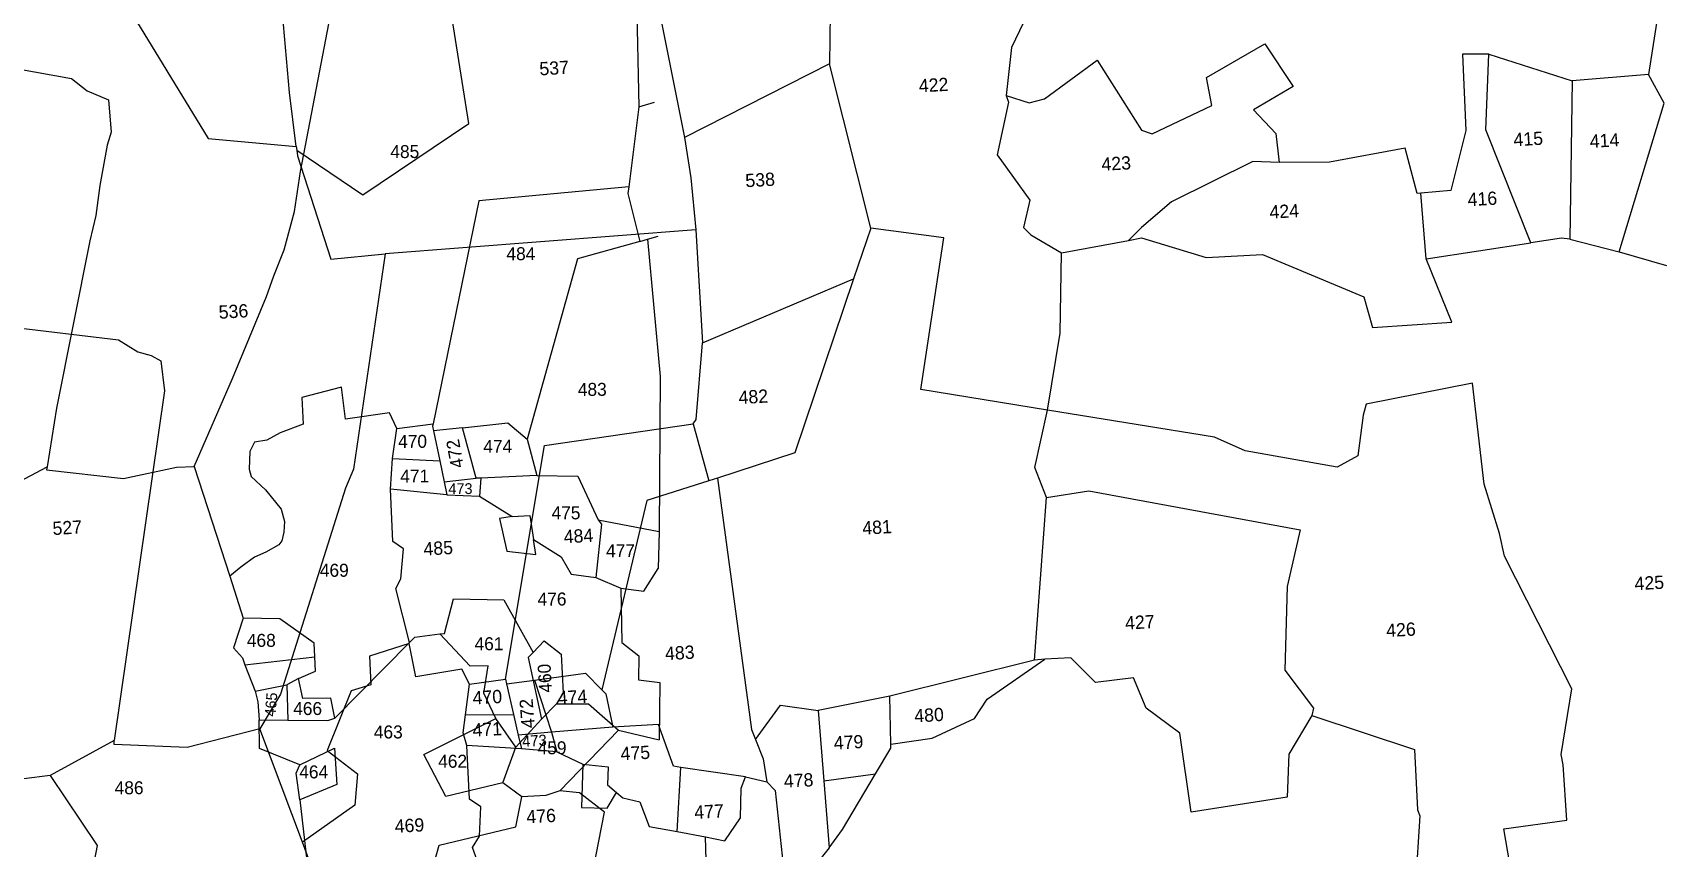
# Model space of a CAD drawing. Header units: metres. Extents: x 258138 to 260888, y 2202819 to 2205259.
# Drawn here: x 258803 to 259254.5, y 2203156.5 to 2203381.8 of the extents above; entities that cross this region are included whole.
import ezdxf

# ---------------------------------------------------------------- set-up
doc = ezdxf.new("R2010")
doc.units = ezdxf.units.M
doc.header["$MEASUREMENT"] = 0
for name, color, linetype in [('OFF', 1, 'Continuous'), ('POLY_PARCEL', 6, 'Continuous'), ('TEXT_PARCEL', 7, 'Continuous')]:
    doc.layers.add(name, color=color, linetype=linetype)
doc.styles.add('TEXT_MAP', font='', dxfattribs={"height": 1.8})
doc.styles.get('TEXT_MAP').set_extended_font_data('Kruti Dev 050')

msp = doc.modelspace()

# ---------------------------------------------------------------- linework, layer by layer
at = {"layer": 'OFF'}
for p, q in [((258976.46, 2203286.87), (258976.1, 2203244.04)), ((258976.1, 2203244.04), (258975.86, 2203233.76)), ((258976.33, 2203202.28), (258976.11, 2203186.43))]:
    msp.add_line(p, q, dxfattribs=at)
at = {"layer": 'POLY_PARCEL'}
for p, q in [((258972.33, 2203406.72), (258983.14, 2203352.86)), ((259086.71, 2203405.45), (259073.54, 2203377.74)), ((259254.41, 2203401.15), (259249.57, 2203370.24)), ((258923.49, 2203356.72), (258916.62, 2203400.19)), ((258969.84, 2203391.96), (258970.54, 2203361.32)), ((258828.66, 2203390), (258851.52, 2203352.59)), ((258873.98, 2203365.27), (258872.07, 2203387.27)), ((258877, 2203343.52), (258885.79, 2203389.07)), ((259023.38, 2203387.2), (259023.25, 2203373.27)), ((259127.38, 2203369.44), (259143.52, 2203378.78)), ((259143.52, 2203378.78), (259151.33, 2203366.99)), ((258780.01, 2203375.18), (258813.75, 2203369.21)), ((259073.54, 2203377.74), (259072.06, 2203364.46)), ((259082.68, 2203363.59), (259097.18, 2203374.27)), ((259097.18, 2203374.27), (259109.44, 2203354.92)), ((259205.45, 2203375.93), (259198.17, 2203375.92)), ((259198.17, 2203375.92), (259199.07, 2203354.77)), ((259204.65, 2203355.01), (259205.45, 2203375.93)), ((259205.45, 2203375.93), (259228.45, 2203368.55)), ((258813.75, 2203369.21), (258818.02, 2203365.74)), ((259023.25, 2203373.27), (258983.14, 2203352.86)), ((259034.65, 2203327.8), (259023.25, 2203373.27)), ((259128.84, 2203361.71), (259127.38, 2203369.44)), ((259249.57, 2203370.24), (259228.45, 2203368.55)), ((259253.9, 2203362.41), (259249.57, 2203370.24)), ((258818.02, 2203365.74), (258823.94, 2203363.32)), ((258875.86, 2203350.43), (258873.98, 2203365.27)), ((259151.33, 2203366.99), (259140.36, 2203360.53)), ((259228.45, 2203368.55), (259227.87, 2203324.83)), ((258823.94, 2203363.32), (258824.7, 2203354.32)), ((258970.54, 2203361.32), (258967.77, 2203339.22)), ((258970.54, 2203361.32), (258974.83, 2203362.64)), ((259072.68, 2203362.67), (259069.58, 2203348.07)), ((259072.06, 2203364.46), (259072.68, 2203362.67)), ((259072.06, 2203364.46), (259078.44, 2203362.45)), ((259078.44, 2203362.45), (259082.68, 2203363.59)), ((259112.36, 2203353.91), (259128.84, 2203361.71)), ((259140.36, 2203360.53), (259146.58, 2203353.98)), ((259241.46, 2203321.28), (259253.9, 2203362.41)), ((258894.21, 2203337.08), (258923.49, 2203356.72)), ((258824.7, 2203354.32), (258823.54, 2203350.8)), ((258851.52, 2203352.59), (258875.86, 2203350.43)), ((258983.14, 2203352.86), (258984.89, 2203341.69)), ((259109.44, 2203354.92), (259112.36, 2203353.91)), ((259146.58, 2203353.98), (259147.51, 2203345.94)), ((259199.07, 2203354.77), (259194.91, 2203338.28)), ((259217.05, 2203323.77), (259204.65, 2203355.01)), ((258823.54, 2203350.8), (258821.56, 2203339.66)), ((258875.86, 2203350.43), (258875.98, 2203349.39)), ((258875.98, 2203349.39), (258894.21, 2203337.08)), ((258875.98, 2203349.39), (258876.18, 2203347.81)), ((258876.18, 2203347.81), (258885.38, 2203319.3)), ((259069.58, 2203348.07), (259078.59, 2203335.56)), ((259182.29, 2203349.94), (259161.43, 2203346.06)), ((259185.59, 2203337.38), (259182.29, 2203349.94)), ((258875.32, 2203332.43), (258877, 2203343.52)), ((259140.2, 2203346.26), (259117.78, 2203335.14)), ((259147.51, 2203345.94), (259140.2, 2203346.26)), ((259161.43, 2203346.06), (259147.51, 2203345.94)), ((258821.56, 2203339.66), (258820.49, 2203331.35)), ((258967.77, 2203339.22), (258926.26, 2203335.38)), ((258967.77, 2203339.22), (258967.46, 2203337.37)), ((258984.89, 2203341.69), (258986.3, 2203327.39)), ((259186.68, 2203337.49), (259185.59, 2203337.38)), ((259194.91, 2203338.28), (259186.68, 2203337.49)), ((259188.14, 2203319.31), (259186.68, 2203337.49)), ((258926.26, 2203335.38), (258913.66, 2203273.79)), ((258967.46, 2203337.37), (258970.75, 2203324.18)), ((259078.59, 2203335.56), (259076.8, 2203328.05)), ((259117.78, 2203335.14), (259109.46, 2203328.05)), ((258820.49, 2203331.35), (258818.81, 2203324.35)), ((258872.52, 2203321.86), (258875.32, 2203332.43)), ((258818.81, 2203324.35), (258809.55, 2203278.1)), ((258986.3, 2203327.39), (258900.4, 2203320.69)), ((258970.75, 2203324.18), (258953.56, 2203319.38)), ((258970.75, 2203324.18), (258972.91, 2203324.78)), ((258972.91, 2203324.78), (258975.86, 2203325.6)), ((258972.91, 2203324.78), (258976.46, 2203286.87)), ((258986.3, 2203327.39), (258988.16, 2203296.13)), ((259034.65, 2203327.8), (259029.83, 2203313.81)), ((259054.8, 2203325.14), (259034.65, 2203327.8)), ((259048.42, 2203283.22), (259054.8, 2203325.14)), ((259076.8, 2203328.05), (259078.86, 2203325.95)), ((259078.86, 2203325.95), (259087.33, 2203321.04)), ((259087.33, 2203321.04), (259105.89, 2203324.46)), ((259109.46, 2203328.05), (259105.89, 2203324.46)), ((259105.89, 2203324.46), (259109.49, 2203325.12)), ((259109.49, 2203325.12), (259127.35, 2203319.73)), ((259225.51, 2203325.09), (259217.05, 2203323.77)), ((259227.87, 2203324.83), (259225.51, 2203325.09)), ((259227.87, 2203324.83), (259241.46, 2203321.28)), ((258869.66, 2203314.63), (258872.52, 2203321.86)), ((258885.38, 2203319.3), (258900.4, 2203320.69)), ((258900.4, 2203320.69), (258891.65, 2203261.28)), ((258953.56, 2203319.38), (258939.67, 2203269.54)), ((259086.99, 2203298.85), (259087.33, 2203321.04)), ((259127.35, 2203319.73), (259142.92, 2203320.53)), ((259142.92, 2203320.53), (259170.9, 2203308.81)), ((259188.14, 2203319.31), (259217.05, 2203323.77)), ((259241.46, 2203321.28), (259254.58, 2203317.52)), ((259195.22, 2203301.89), (259188.14, 2203319.31)), ((258867.63, 2203308.93), (258869.66, 2203314.63)), ((258988.16, 2203296.13), (259029.83, 2203313.81)), ((259029.83, 2203313.81), (259013.61, 2203265.78)), ((258858.24, 2203286.25), (258867.63, 2203308.93)), ((259170.9, 2203308.81), (259173.31, 2203300.36)), ((259173.31, 2203300.36), (259195.22, 2203301.89)), ((258793.51, 2203300.95), (258826.72, 2203296.94)), ((258826.72, 2203296.94), (258832.07, 2203293.69)), ((259083.48, 2203277.52), (259086.99, 2203298.85)), ((258832.07, 2203293.69), (258835.78, 2203292.68)), ((258835.78, 2203292.68), (258838.4, 2203291.2)), ((258986.34, 2203274.98), (258988.16, 2203296.13)), ((258838.4, 2203291.2), (258839.47, 2203282.84)), ((258847.63, 2203262.01), (258858.24, 2203286.25)), ((258888.34, 2203283.9), (258877.38, 2203281.01)), ((258889.49, 2203275.03), (258888.34, 2203283.9)), ((259083.48, 2203277.52), (259048.42, 2203283.22)), ((259200.93, 2203284.96), (259171.58, 2203279.18)), ((259204.16, 2203257.11), (259200.93, 2203284.96)), ((258839.47, 2203282.84), (258825.5, 2203186.3)), ((258877.38, 2203281.01), (258877.74, 2203273.7)), ((259171.58, 2203279.18), (259170.71, 2203276.14)), ((258809.55, 2203278.1), (258807, 2203261.93)), ((258901.59, 2203276.8), (258889.49, 2203275.03)), ((258903.68, 2203272.45), (258901.59, 2203276.8)), ((258985.49, 2203273.8), (258986.34, 2203274.98)), ((259079.97, 2203261.68), (259083.48, 2203277.52)), ((259129.66, 2203270.04), (259083.48, 2203277.52)), ((259170.71, 2203276.14), (259169.25, 2203264.88)), ((258871.4, 2203271.25), (258867.74, 2203269.24)), ((258877.74, 2203273.7), (258871.4, 2203271.25)), ((258902.48, 2203264.19), (258903.68, 2203272.45)), ((258903.68, 2203272.45), (258913.66, 2203273.79)), ((258913.66, 2203273.79), (258913.52, 2203273.09)), ((258913.52, 2203273.09), (258913.77, 2203271.87)), ((258921.75, 2203272.63), (258913.77, 2203271.87)), ((258913.77, 2203271.87), (258915.5, 2203263.5)), ((258921.75, 2203272.63), (258934.34, 2203274.04)), ((258925.57, 2203258.72), (258921.75, 2203272.63)), ((258934.34, 2203274.04), (258939.67, 2203269.54)), ((258944.41, 2203267.81), (258985.49, 2203273.8)), ((258985.49, 2203273.8), (258989.87, 2203258)), ((259138.07, 2203266.34), (259129.66, 2203270.04)), ((258863.05, 2203266.1), (258862.84, 2203261.28)), ((258864.26, 2203268.71), (258863.05, 2203266.1)), ((258867.74, 2203269.24), (258864.26, 2203268.71)), ((258933.67, 2203203.21), (258944.41, 2203267.81)), ((258939.67, 2203269.54), (258942.31, 2203259.45)), ((259013.61, 2203265.78), (258992.22, 2203258.77)), ((259163.56, 2203261.83), (259138.07, 2203266.34)), ((258789.78, 2203252.83), (258807, 2203261.93)), ((258807, 2203261.93), (258806.85, 2203261.01)), ((258806.85, 2203261.01), (258828.09, 2203258.7)), ((258828.09, 2203258.7), (258842.75, 2203261.82)), ((258842.75, 2203261.82), (258847.63, 2203262.01)), ((258847.63, 2203262.01), (258857.47, 2203231.65)), ((258862.84, 2203261.28), (258863.37, 2203259.19)), ((258891.65, 2203261.28), (258889.49, 2203255.95)), ((258901.85, 2203255.71), (258902.48, 2203264.19)), ((258902.48, 2203264.19), (258915.5, 2203263.5)), ((258915.5, 2203263.5), (258916.69, 2203257.77)), ((259083.23, 2203253.44), (259079.97, 2203261.68)), ((259169.25, 2203264.88), (259163.56, 2203261.83)), ((258863.37, 2203259.19), (258867.3, 2203255.55)), ((258916.69, 2203257.77), (258925.57, 2203258.72)), ((258916.69, 2203257.77), (258917.43, 2203254.18)), ((258926.81, 2203258.77), (258925.57, 2203258.72)), ((258926.81, 2203258.77), (258926.49, 2203253.76)), ((258942.31, 2203259.45), (258926.81, 2203258.77)), ((258942.31, 2203259.45), (258953.63, 2203259.29)), ((258953.63, 2203259.29), (258959.28, 2203247.26)), ((258989.87, 2203258), (258972.71, 2203252.58)), ((258992.22, 2203258.77), (258989.87, 2203258)), ((258992.22, 2203258.77), (259001.65, 2203189.33)), ((259208.42, 2203243.5), (259204.16, 2203257.11)), ((258867.3, 2203255.55), (258871.66, 2203250.16)), ((258889.49, 2203255.95), (258871.48, 2203199.09)), ((258902.55, 2203241.28), (258901.85, 2203255.71)), ((258917.43, 2203254.18), (258901.85, 2203255.71)), ((258917.43, 2203254.18), (258926.49, 2203253.76)), ((258926.49, 2203253.76), (258935.47, 2203248.13)), ((258972.71, 2203252.58), (258960.25, 2203200.26)), ((259079.83, 2203208.46), (259083.23, 2203253.44)), ((259083.23, 2203253.44), (259094.93, 2203255.29)), ((259094.93, 2203255.29), (259153.28, 2203244.51)), ((258871.66, 2203250.16), (258872.62, 2203246.77)), ((258935.47, 2203248.13), (258932, 2203247.64)), ((258932, 2203247.64), (258934.05, 2203238.58)), ((258935.47, 2203248.13), (258940.4, 2203248.46)), ((258940.4, 2203248.46), (258941.4, 2203241.78)), ((258959.28, 2203247.26), (258976.1, 2203244.04)), ((258959.28, 2203247.26), (258960.18, 2203246.04)), ((258872.37, 2203243.82), (258871.81, 2203241.42)), ((258872.62, 2203246.77), (258872.37, 2203243.82)), ((258960.18, 2203246.04), (258958.61, 2203231.31)), ((259153.28, 2203244.51), (259149.67, 2203228.8)), ((259209.81, 2203237.2), (259208.42, 2203243.5)), ((258867.46, 2203238.28), (258864.33, 2203236.88)), ((258871.03, 2203240.29), (258867.46, 2203238.28)), ((258871.81, 2203241.42), (258871.03, 2203240.29)), ((258905.44, 2203239.26), (258902.55, 2203241.28)), ((258904.71, 2203230.94), (258905.44, 2203239.26)), ((258934.05, 2203238.58), (258942.04, 2203237.64)), ((258941.4, 2203241.78), (258949.1, 2203237.01)), ((258942.04, 2203237.64), (258941.4, 2203241.78)), ((258860.51, 2203234.18), (258857.47, 2203231.65)), ((258864.33, 2203236.88), (258860.51, 2203234.18)), ((258949.1, 2203237.01), (258951.78, 2203232.22)), ((258971.86, 2203227.57), (258975.86, 2203233.76)), ((259228.36, 2203200.58), (259209.81, 2203237.2)), ((258857.47, 2203231.65), (258861.19, 2203220.05)), ((258903.33, 2203228.27), (258904.71, 2203230.94)), ((258951.78, 2203232.22), (258958.61, 2203231.31)), ((258958.61, 2203231.31), (258965.59, 2203228.33)), ((258907.16, 2203213.39), (258903.33, 2203228.27)), ((258916.77, 2203215.85), (258919.31, 2203225.38)), ((258919.31, 2203225.38), (258933.18, 2203225.15)), ((258933.18, 2203225.15), (258941.34, 2203210.57)), ((258965.59, 2203228.33), (258965.82, 2203213.34)), ((258965.59, 2203228.33), (258971.86, 2203227.57)), ((259149.67, 2203228.8), (259149.05, 2203205.7)), ((258861.19, 2203220.05), (258858.51, 2203211.87)), ((258871.33, 2203219.85), (258861.19, 2203220.05)), ((258880.75, 2203213.18), (258871.33, 2203219.85)), ((258908.59, 2203214.84), (258915.51, 2203215.7)), ((258915.51, 2203215.7), (258916.77, 2203215.85)), ((258923.89, 2203206.81), (258915.51, 2203215.7)), ((258858.51, 2203211.87), (258860.96, 2203209.09)), ((258880.93, 2203209.39), (258880.75, 2203213.18)), ((258886.46, 2203192.4), (258907.16, 2203213.39)), ((258907.01, 2203213.08), (258896.06, 2203209.58)), ((258908.92, 2203203.85), (258907.01, 2203213.08)), ((258907.16, 2203213.39), (258908.59, 2203214.84)), ((258941.34, 2203210.57), (258944.4, 2203213.84)), ((258944.4, 2203213.84), (258949.01, 2203210.14)), ((258965.82, 2203213.34), (258970.49, 2203209.71)), ((258860.96, 2203209.09), (258861.67, 2203207.21)), ((258861.67, 2203207.21), (258880.93, 2203209.39)), ((258861.67, 2203207.21), (258864.46, 2203199.88)), ((258881.12, 2203205.44), (258880.93, 2203209.39)), ((258896.06, 2203209.58), (258896.49, 2203201.63)), ((258928.88, 2203206.89), (258923.89, 2203206.81)), ((258927.68, 2203199.34), (258928.88, 2203206.89)), ((258941.34, 2203210.57), (258939.94, 2203209.18)), ((258939.94, 2203209.18), (258943.62, 2203192.16)), ((258949.01, 2203210.14), (258949.61, 2203199.41)), ((258970.49, 2203209.71), (258970.44, 2203203.06)), ((259079.83, 2203208.46), (259039.93, 2203198.54)), ((259066.82, 2203197.7), (259082.71, 2203208.7)), ((259082.71, 2203208.7), (259079.83, 2203208.46)), ((259089.94, 2203209.12), (259082.71, 2203208.7)), ((259096.75, 2203202.33), (259089.94, 2203209.12)), ((258876.46, 2203203.43), (258873.26, 2203201.63)), ((258876.46, 2203203.43), (258881.12, 2203205.44)), ((258877.68, 2203197.87), (258876.46, 2203203.43)), ((258921.62, 2203205.95), (258908.92, 2203203.85)), ((258923.68, 2203201.86), (258921.62, 2203205.95)), ((258923.68, 2203201.86), (258933.67, 2203203.21)), ((258933.67, 2203203.21), (258933.96, 2203201.92)), ((258933.96, 2203201.92), (258941.67, 2203202.96)), ((258941.67, 2203202.96), (258955.78, 2203204.87)), ((258941.67, 2203202.96), (258946.41, 2203188.54)), ((258955.78, 2203204.87), (258960.25, 2203200.26)), ((258970.44, 2203203.06), (258976.33, 2203202.28)), ((259107.23, 2203203.58), (259096.75, 2203202.33)), ((259110.76, 2203195.17), (259107.23, 2203203.58)), ((259149.05, 2203205.7), (259156.98, 2203195.2)), ((258864.46, 2203199.88), (258873.26, 2203201.63)), ((258864.46, 2203199.88), (258865.21, 2203196.97)), ((258871.48, 2203199.09), (258865.78, 2203189.48)), ((258873.26, 2203201.63), (258873.54, 2203191.86)), ((258885.36, 2203197.96), (258877.68, 2203197.87)), ((258890.97, 2203199.96), (258884.42, 2203183.55)), ((258886.46, 2203192.4), (258885.36, 2203197.96)), ((258896.49, 2203201.63), (258890.97, 2203199.96)), ((258922.6, 2203193.4), (258923.68, 2203201.86)), ((258931.02, 2203192.35), (258927.68, 2203199.34)), ((258933.96, 2203201.92), (258935.9, 2203193.43)), ((258949.61, 2203199.41), (258947.76, 2203196.4)), ((258960.25, 2203200.26), (258961.36, 2203199.13)), ((258961.36, 2203199.13), (258963.36, 2203189.94)), ((259039.93, 2203198.54), (259020.05, 2203194.6)), ((259040.17, 2203185.28), (259039.93, 2203198.54)), ((259063.26, 2203192.33), (259066.82, 2203197.7)), ((259225.45, 2203182.41), (259228.36, 2203200.58)), ((258865.21, 2203196.97), (258865.61, 2203191.97)), ((258921.97, 2203188.43), (258922.6, 2203193.4)), ((258922.6, 2203193.4), (258935.9, 2203193.43)), ((258935.9, 2203193.43), (258937.2, 2203187.77)), ((258943.62, 2203192.16), (258947.76, 2203196.4)), ((258947.76, 2203196.4), (258956.58, 2203196.36)), ((258956.58, 2203196.36), (258964.91, 2203189.09)), ((259002.76, 2203186.56), (259009.7, 2203196.04)), ((259009.7, 2203196.04), (259020.05, 2203194.6)), ((259020.05, 2203194.6), (259021.62, 2203175.11)), ((259120.02, 2203188.32), (259110.76, 2203195.17)), ((259156.54, 2203193.19), (259150.14, 2203182.48)), ((259156.98, 2203195.2), (259156.54, 2203193.19)), ((259156.54, 2203193.19), (259184.9, 2203183.75)), ((258865.78, 2203189.48), (258845.71, 2203184.3)), ((258865.61, 2203191.97), (258873.54, 2203191.86)), ((258865.7, 2203184.05), (258865.61, 2203191.97)), ((258877.52, 2203158.14), (258865.78, 2203189.48)), ((258873.54, 2203191.86), (258884.6, 2203191.82)), ((258884.6, 2203191.82), (258886.46, 2203192.4)), ((258911.1, 2203182.41), (258931.02, 2203192.35)), ((258922.95, 2203184.93), (258921.97, 2203188.43)), ((258936.54, 2203184.41), (258931.02, 2203192.35)), ((258943.62, 2203192.16), (258936.54, 2203184.41)), ((258946.41, 2203188.54), (258937.2, 2203187.77)), ((258963.36, 2203189.94), (258946.41, 2203188.54)), ((258946.41, 2203188.54), (258947.85, 2203183.12)), ((258964.91, 2203189.09), (258948.71, 2203172.33)), ((258975.95, 2203190.68), (258963.36, 2203189.94)), ((258964.91, 2203189.09), (258976.11, 2203186.43)), ((258980.1, 2203179.16), (258975.95, 2203190.68)), ((259001.65, 2203189.33), (259002.76, 2203186.56)), ((259051.62, 2203186.95), (259063.26, 2203192.33)), ((258825.5, 2203186.3), (258807.87, 2203176.64)), ((258825.56, 2203185.2), (258825.5, 2203186.3)), ((258845.71, 2203184.3), (258825.56, 2203185.2)), ((258876.83, 2203179.57), (258865.7, 2203184.05)), ((258876.83, 2203179.57), (258886.41, 2203184.19)), ((258886.41, 2203184.19), (258887.01, 2203174.09)), ((258938.06, 2203183.99), (258922.95, 2203184.93)), ((258923.68, 2203170.07), (258922.95, 2203184.93)), ((258932.91, 2203174.56), (258936.54, 2203184.41)), ((258937.2, 2203187.77), (258938.06, 2203183.99)), ((258947.85, 2203183.12), (258938.06, 2203183.99)), ((259002.76, 2203186.56), (259004.9, 2203181.22)), ((259035.94, 2203177.03), (259040.19, 2203184.17)), ((259040.17, 2203185.28), (259051.62, 2203186.95)), ((259040.19, 2203184.17), (259040.17, 2203185.28)), ((259123.19, 2203166.44), (259120.02, 2203188.32)), ((258875.81, 2203177.26), (258876.83, 2203179.57)), ((258884.42, 2203183.55), (258892.76, 2203177.09)), ((258917.2, 2203170.79), (258911.1, 2203182.41)), ((258947.85, 2203183.12), (258955.06, 2203179.75)), ((258955.06, 2203179.75), (258954.66, 2203167.76)), ((258955.06, 2203179.75), (258962.03, 2203178.99)), ((259004.9, 2203181.22), (259005.87, 2203174.83)), ((259150.14, 2203182.48), (259149.69, 2203170.6)), ((259184.9, 2203183.75), (259185.7, 2203167.1)), ((259226, 2203179.58), (259225.45, 2203182.41)), ((259226.97, 2203164.28), (259226, 2203179.58)), ((258807.87, 2203176.64), (258784.61, 2203173.65)), ((258807.87, 2203176.64), (258820.78, 2203157.27)), ((258876.85, 2203169.92), (258875.81, 2203177.26)), ((258892.76, 2203177.09), (258892.01, 2203168.45)), ((258962.03, 2203178.99), (258961.86, 2203174.03)), ((258982.13, 2203178.83), (258980.1, 2203179.16)), ((258981.09, 2203161.15), (258982.13, 2203178.83)), ((259000, 2203176.22), (258982.13, 2203178.83)), ((258998.77, 2203173.08), (259000, 2203176.22)), ((259000, 2203176.22), (259005.87, 2203174.83)), ((259021.62, 2203175.11), (259035.94, 2203177.03)), ((259021.62, 2203175.11), (259023.11, 2203156.66)), ((259026.78, 2203161.64), (259035.94, 2203177.03)), ((258887.01, 2203174.09), (258876.85, 2203169.92)), ((258932.91, 2203174.56), (258917.2, 2203170.79)), ((258938.17, 2203170.68), (258932.91, 2203174.56)), ((258936.52, 2203162.43), (258938.17, 2203170.68)), ((258944.81, 2203171.1), (258938.17, 2203170.68)), ((258948.71, 2203172.33), (258944.81, 2203171.1)), ((258954.15, 2203171.83), (258948.71, 2203172.33)), ((258961.06, 2203166.48), (258954.15, 2203171.83)), ((258961.78, 2203167.62), (258964.36, 2203171.89)), ((258961.86, 2203174.03), (258964.36, 2203171.89)), ((258964.36, 2203171.89), (258966.1, 2203170.41)), ((258966.1, 2203170.41), (258970.81, 2203169.35)), ((258998.61, 2203164.92), (258998.77, 2203173.08)), ((259005.87, 2203174.83), (259008.2, 2203172.42)), ((259008.2, 2203172.42), (259011.46, 2203141.95)), ((259149.69, 2203170.6), (259123.19, 2203166.44)), ((258876.85, 2203169.92), (258878.75, 2203153.01)), ((258892.01, 2203168.45), (258877.52, 2203158.14)), ((258926.87, 2203167.96), (258923.68, 2203170.07)), ((258926.44, 2203159.83), (258926.87, 2203167.96)), ((258954.66, 2203167.76), (258961.78, 2203167.62)), ((258957.08, 2203146.53), (258961.06, 2203166.48)), ((258970.81, 2203169.35), (258973.38, 2203162.48)), ((259185.7, 2203167.1), (259186.4, 2203165.48)), ((258915.31, 2203157.37), (258936.52, 2203162.43)), ((258973.38, 2203162.48), (258981.09, 2203161.15)), ((258994.31, 2203158.54), (258998.61, 2203164.92)), ((259023.11, 2203156.66), (259026.78, 2203161.64)), ((259186.4, 2203165.48), (259185.11, 2203145.47)), ((259209.54, 2203161.83), (259226.97, 2203164.28)), ((259211.81, 2203148.95), (259209.54, 2203161.83)), ((258820.78, 2203157.27), (258808.69, 2203093.25)), ((258882, 2203146.21), (258877.52, 2203158.14)), ((258913.85, 2203152.06), (258915.31, 2203157.37)), ((258924.59, 2203156.74), (258926.44, 2203159.83)), ((258981.09, 2203161.15), (258988.9, 2203159.61)), ((258989.38, 2203144.37), (258988.9, 2203159.61)), ((258988.9, 2203159.61), (258994.31, 2203158.54)), ((258929.91, 2203141.53), (258924.59, 2203156.74)), ((259023.11, 2203156.66), (259011.46, 2203141.95))]:
    msp.add_line(p, q, dxfattribs=at)

# ---------------------------------------------------------------- texts
at = {"layer": 'TEXT_PARCEL', "style": 'TEXT_MAP'}
for s, height, rotation, p in [('537', 3.661, 3.1553, (258943.14, 2203370.03)), ('422', 3.661, 3.1553, (259048, 2203365.33)), ('415', 3.661, 3.1553, (259212.35, 2203350.44)), ('414', 3.661, 3.1553, (259233.42, 2203350)), ('485', 3.581, 0.1268, (258901.85, 2203347.19)), ('423', 3.661, 3.1553, (259098.47, 2203343.66)), ('538', 3.661, 3.1553, (259000.07, 2203339.13)), ('416', 3.661, 3.1553, (259199.67, 2203333.89)), ('424', 3.661, 3.1553, (259144.92, 2203330.44)), ('484', 3.581, 0.1268, (258933.93, 2203318.98)), ('536', 3.661, 3.1553, (258854.51, 2203302.78)), ('483', 3.581, 0.1268, (258953.66, 2203281.49)), ('482', 3.661, 3.1553, (258998.18, 2203279.21)), ('470', 3.581, 0.1268, (258904, 2203267.12)), ('472', 3.581, 100.1409, (258922.17, 2203261.88)), ('474', 3.581, 0.1268, (258927.55, 2203265.75)), ('471', 3.581, 0.1268, (258904.59, 2203257.55)), ('473', 2.984, 0.1268, (258917.9, 2203254.36)), ('527', 3.661, 3.1553, (258808.57, 2203243.04)), ('475', 3.581, 0.1268, (258946.39, 2203247.36)), ('481', 3.661, 3.1553, (259032.38, 2203243.13)), ('484', 3.661, 3.1553, (258949.86, 2203240.74)), ('485', 3.661, 3.1553, (258911.09, 2203237.37)), ('477', 3.581, 0.1268, (258961.47, 2203236.92)), ('469', 3.581, 0.1268, (258882.36, 2203231.5)), ('425', 3.661, 3.1553, (259245.8, 2203227.77)), ('476', 3.581, 0.1268, (258942.54, 2203223.56)), ('427', 3.661, 3.1553, (259105.01, 2203216.9)), ('468', 3.581, 0.1268, (258862.19, 2203212.14)), ('426', 3.661, 3.1553, (259177.17, 2203214.83)), ('461', 3.581, 0.1268, (258925.12, 2203211.21)), ('483', 3.661, 3.1553, (258977.85, 2203208.46)), ('460', 3.581, 93.3993, (258946.57, 2203199.58)), ('465', 2.984, 85.0812, (258870.06, 2203192.78)), ('470', 3.661, 3.1553, (258924.67, 2203196.21)), ('472', 3.661, 94.625, (258941.8, 2203189.81)), ('474', 3.661, 3.1553, (258948.19, 2203196.23)), ('466', 3.581, 0.1268, (258874.99, 2203193.3)), ('480', 3.661, 3.1553, (259046.75, 2203191.25)), ('463', 3.581, 0.1268, (258897.28, 2203186.83)), ('471', 3.661, 3.1553, (258924.65, 2203187.31)), ('473', 3.051, 3.1553, (258938.35, 2203184.51)), ('459', 3.581, 0.1268, (258942.55, 2203182.45)), ('475', 3.661, 3.1553, (258965.56, 2203180.78)), ('479', 3.661, 3.1553, (259024.5, 2203183.75)), ('464', 3.581, 0.1268, (258876.67, 2203175.8)), ('462', 3.581, 0.1268, (258915.06, 2203178.74)), ('486', 3.581, 0.1268, (258825.65, 2203171.41)), ('478', 3.661, 3.1553, (259010.7, 2203173.2)), ('476', 3.661, 3.1553, (258939.53, 2203163.34)), ('477', 3.661, 3.1553, (258985.95, 2203164.6)), ('469', 3.661, 3.1553, (258903.15, 2203160.74))]:
    msp.add_text(s, height=height, rotation=rotation, dxfattribs=at).set_placement(p)

doc.saveas('drawing.dxf')
